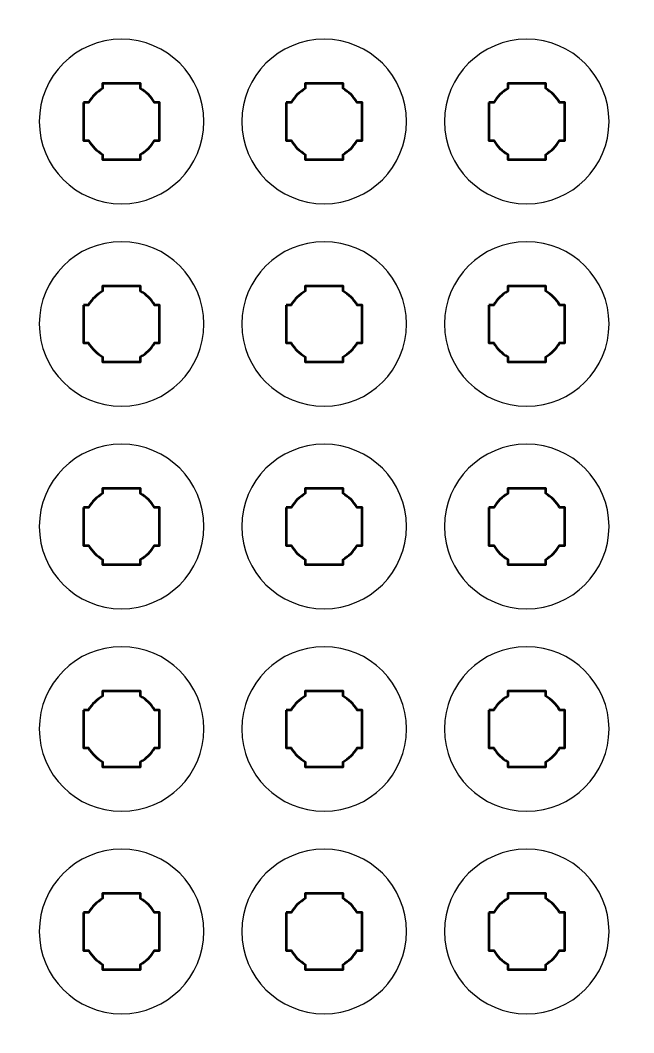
# Model space of a CAD drawing. Header units: centimetres. Extents: x -21 to 0, y -29.7 to 0.
# Drawn here: x -10.5 to -5.66, y -22.55 to -14.55 of the extents above; entities that cross this region are included whole.
import ezdxf

# ---------------------------------------------------------------- set-up
doc = ezdxf.new("R2010")
doc.units = ezdxf.units.CM
doc.header["$MEASUREMENT"] = 0
doc.layers.add('Layer 1', color=7, linetype='Continuous')

msp = doc.modelspace()

# ---------------------------------------------------------------- linework, layer by layer
at = {"layer": 'Layer 1', "color": 1, "lineweight": 53}
msp.add_open_spline([(-21.00003, -29.19995), (-21.00003, -29.19995), (-21.00003, -5.89992), (-21.00003, -5.89992), (-21.00003, -5.89992), (-21.00003, -5.81709), (-20.93286, -5.74992), (-20.85003, -5.74992), (-20.85003, -5.74992), (-20.7672, -5.74992), (-20.70003, -5.68275), (-20.70003, -5.59992), (-20.70003, -5.59992), (-20.70003, -5.51709), (-20.7672, -5.44992), (-20.85003, -5.44992), (-20.85003, -5.44992), (-20.93286, -5.44992), (-21.00003, -5.38275), (-21.00003, -5.29992), (-21.00003, -5.29992), (-21.00003, -5.21709), (-20.93286, -5.14992), (-20.85003, -5.14992), (-20.85003, -5.14992), (-20.7672, -5.14992), (-20.70003, -5.08275), (-20.70003, -4.99992), (-20.70003, -4.99992), (-20.70003, -4.91709), (-20.7672, -4.84992), (-20.85003, -4.84992), (-20.85003, -4.84992), (-20.93286, -4.84992), (-21.00003, -4.78275), (-21.00003, -4.69992), (-21.00003, -4.69992), (-21.00003, -4.61709), (-20.93286, -4.54992), (-20.85003, -4.54992), (-20.85003, -4.54992), (-20.7672, -4.54992), (-20.70003, -4.48275), (-20.70003, -4.39992), (-20.70003, -4.39992), (-20.70003, -4.31709), (-20.7672, -4.24992), (-20.85003, -4.24992), (-20.85003, -4.24992), (-20.93286, -4.24992), (-21.00003, -4.18275), (-21.00003, -4.09992), (-21.00003, -4.09992), (-21.00003, -4.01709), (-20.93286, -3.94992), (-20.85003, -3.94992), (-20.85003, -3.94992), (-20.7672, -3.94992), (-20.70003, -3.88275), (-20.70003, -3.79992), (-20.70003, -3.79992), (-20.70003, -3.71709), (-20.7672, -3.64992), (-20.85003, -3.64992), (-20.85003, -3.64992), (-20.93286, -3.64992), (-21.00003, -3.58275), (-21.00003, -3.49992), (-21.00003, -3.49992), (-21.00003, -3.41709), (-20.93286, -3.34992), (-20.85003, -3.34992), (-20.85003, -3.34992), (-20.7672, -3.34992), (-20.70003, -3.28275), (-20.70003, -3.19992), (-20.70003, -3.19992), (-20.70003, -3.11709), (-20.7672, -3.04992), (-20.85003, -3.04992), (-20.85003, -3.04992), (-20.93286, -3.04992), (-21.00003, -2.98275), (-21.00003, -2.89992), (-21.00003, -2.89992), (-21.00003, -2.81709), (-20.93286, -2.74992), (-20.85003, -2.74992), (-20.85003, -2.74992), (-20.7672, -2.74992), (-20.70003, -2.68275), (-20.70003, -2.59992), (-20.70003, -2.59992), (-20.70003, -2.51709), (-20.7672, -2.44992), (-20.85003, -2.44992), (-20.85003, -2.44992), (-20.93286, -2.44992), (-21.00003, -2.38275), (-21.00003, -2.29992), (-21.00003, -2.29992), (-21.00003, -2.21709), (-20.93286, -2.14992), (-20.85003, -2.14992), (-20.85003, -2.14992), (-20.7672, -2.14992), (-20.70003, -2.08275), (-20.70003, -1.99992), (-20.70003, -1.99992), (-20.70003, -1.91709), (-20.7672, -1.84992), (-20.85003, -1.84992), (-20.85003, -1.84992), (-20.93286, -1.84992), (-21.00003, -1.78275), (-21.00003, -1.69992), (-21.00003, -1.69992), (-21.00003, -1.61709), (-20.93286, -1.54992), (-20.85003, -1.54992), (-20.85003, -1.54992), (-20.7672, -1.54992), (-20.70003, -1.48275), (-20.70003, -1.39992), (-20.70003, -1.39992), (-20.70003, -1.31709), (-20.7672, -1.24992), (-20.85003, -1.24992), (-20.85003, -1.24992), (-20.93286, -1.24992), (-21.00003, -1.18275), (-21.00003, -1.09992), (-21.00003, -1.09992), (-21.00003, -1.09992), (-21.00003, -0.49992), (-21.00003, -0.49992), (-21.00003, -0.49992), (-21.00003, -0.22295), (-20.77694, 0.00004), (-20.49994, 0.00004), (-20.49994, 0.00004), (-20.49994, 0.00004), (-0.50008, 0.00004), (-0.50008, 0.00004), (-0.50008, 0.00004), (-0.22294, 0.00004), (0.00002, -0.22295), (0.00002, -0.49992), (0.00002, -0.49992), (0.00002, -0.49992), (0.00002, -29.19995), (0.00002, -29.19995), (0.00002, -29.19995), (0.00002, -29.47695), (-0.22294, -29.70004), (-0.50008, -29.70004), (-0.50008, -29.70004), (-0.50008, -29.70004), (-20.49994, -29.70004), (-20.49994, -29.70004), (-20.49994, -29.70004), (-20.77694, -29.70004), (-21.00003, -29.47695), (-21.00003, -29.19995)], degree=3, knots=[0, 0, 0, 0, 0.0243902, 0.0243902, 0.0243902, 0.0243902, 0.0487805, 0.0487805, 0.0487805, 0.0487805, 0.0731707, 0.0731707, 0.0731707, 0.0731707, 0.097561, 0.097561, 0.097561, 0.097561, 0.1219512, 0.1219512, 0.1219512, 0.1219512, 0.1463415, 0.1463415, 0.1463415, 0.1463415, 0.1707317, 0.1707317, 0.1707317, 0.1707317, 0.195122, 0.195122, 0.195122, 0.195122, 0.2195122, 0.2195122, 0.2195122, 0.2195122, 0.2439024, 0.2439024, 0.2439024, 0.2439024, 0.2682927, 0.2682927, 0.2682927, 0.2682927, 0.2926829, 0.2926829, 0.2926829, 0.2926829, 0.3170732, 0.3170732, 0.3170732, 0.3170732, 0.3414634, 0.3414634, 0.3414634, 0.3414634, 0.3658537, 0.3658537, 0.3658537, 0.3658537, 0.3902439, 0.3902439, 0.3902439, 0.3902439, 0.4146341, 0.4146341, 0.4146341, 0.4146341, 0.4390244, 0.4390244, 0.4390244, 0.4390244, 0.4634146, 0.4634146, 0.4634146, 0.4634146, 0.4878049, 0.4878049, 0.4878049, 0.4878049, 0.5121951, 0.5121951, 0.5121951, 0.5121951, 0.5365854, 0.5365854, 0.5365854, 0.5365854, 0.5609756, 0.5609756, 0.5609756, 0.5609756, 0.5853659, 0.5853659, 0.5853659, 0.5853659, 0.6097561, 0.6097561, 0.6097561, 0.6097561, 0.6341463, 0.6341463, 0.6341463, 0.6341463, 0.6585366, 0.6585366, 0.6585366, 0.6585366, 0.6829268, 0.6829268, 0.6829268, 0.6829268, 0.7073171, 0.7073171, 0.7073171, 0.7073171, 0.7317073, 0.7317073, 0.7317073, 0.7317073, 0.7560976, 0.7560976, 0.7560976, 0.7560976, 0.7804878, 0.7804878, 0.7804878, 0.7804878, 0.804878, 0.804878, 0.804878, 0.804878, 0.8292683, 0.8292683, 0.8292683, 0.8292683, 0.8536585, 0.8536585, 0.8536585, 0.8536585, 0.8780488, 0.8780488, 0.8780488, 0.8780488, 0.902439, 0.902439, 0.902439, 0.902439, 0.9268293, 0.9268293, 0.9268293, 0.9268293, 0.9512195, 0.9512195, 0.9512195, 0.9512195, 0.9756098, 0.9756098, 0.9756098, 0.9756098, 1, 1, 1, 1], dxfattribs=at)
at = {"layer": 'Layer 1', "color": 3, "lineweight": 25}
for points in [[(-9.05, -15.34999), (-9.05, -15.70918), (-9.34083, -16.00001), (-9.7, -16.00001), (-9.7, -16.00001), (-10.05893, -16.00001), (-10.35, -15.70918), (-10.35, -15.34999), (-10.35, -15.34999), (-10.35, -14.99106), (-10.05893, -14.69999), (-9.7, -14.69999), (-9.7, -14.69999), (-9.34083, -14.69999), (-9.05, -14.99106), (-9.05, -15.34999)], [(-7.45, -15.34999), (-7.45, -15.70918), (-7.74083, -16.00001), (-8.1, -16.00001), (-8.1, -16.00001), (-8.45893, -16.00001), (-8.75, -15.70918), (-8.75, -15.34999), (-8.75, -15.34999), (-8.75, -14.99106), (-8.45893, -14.69999), (-8.1, -14.69999), (-8.1, -14.69999), (-7.74083, -14.69999), (-7.45, -14.99106), (-7.45, -15.34999)], [(-5.85, -15.34999), (-5.85, -15.70918), (-6.14083, -16.00001), (-6.5, -16.00001), (-6.5, -16.00001), (-6.85893, -16.00001), (-7.15, -15.70918), (-7.15, -15.34999), (-7.15, -15.34999), (-7.15, -14.99106), (-6.85893, -14.69999), (-6.5, -14.69999), (-6.5, -14.69999), (-6.14083, -14.69999), (-5.85, -14.99106), (-5.85, -15.34999)], [(-9.05, -16.94999), (-9.05, -17.30918), (-9.34083, -17.60001), (-9.7, -17.60001), (-9.7, -17.60001), (-10.05893, -17.60001), (-10.35, -17.30918), (-10.35, -16.94999), (-10.35, -16.94999), (-10.35, -16.59106), (-10.05893, -16.29999), (-9.7, -16.29999), (-9.7, -16.29999), (-9.34083, -16.29999), (-9.05, -16.59106), (-9.05, -16.94999)], [(-7.45, -16.94999), (-7.45, -17.30918), (-7.74083, -17.60001), (-8.1, -17.60001), (-8.1, -17.60001), (-8.45893, -17.60001), (-8.75, -17.30918), (-8.75, -16.94999), (-8.75, -16.94999), (-8.75, -16.59106), (-8.45893, -16.29999), (-8.1, -16.29999), (-8.1, -16.29999), (-7.74083, -16.29999), (-7.45, -16.59106), (-7.45, -16.94999)], [(-5.85, -16.94999), (-5.85, -17.30918), (-6.14083, -17.60001), (-6.5, -17.60001), (-6.5, -17.60001), (-6.85893, -17.60001), (-7.15, -17.30918), (-7.15, -16.94999), (-7.15, -16.94999), (-7.15, -16.59106), (-6.85893, -16.29999), (-6.5, -16.29999), (-6.5, -16.29999), (-6.14083, -16.29999), (-5.85, -16.59106), (-5.85, -16.94999)], [(-9.05, -18.54999), (-9.05, -18.90918), (-9.34083, -19.20001), (-9.7, -19.20001), (-9.7, -19.20001), (-10.05893, -19.20001), (-10.35, -18.90918), (-10.35, -18.54999), (-10.35, -18.54999), (-10.35, -18.19106), (-10.05893, -17.89999), (-9.7, -17.89999), (-9.7, -17.89999), (-9.34083, -17.89999), (-9.05, -18.19106), (-9.05, -18.54999)], [(-7.45, -18.54999), (-7.45, -18.90918), (-7.74083, -19.20001), (-8.1, -19.20001), (-8.1, -19.20001), (-8.45893, -19.20001), (-8.75, -18.90918), (-8.75, -18.54999), (-8.75, -18.54999), (-8.75, -18.19106), (-8.45893, -17.89999), (-8.1, -17.89999), (-8.1, -17.89999), (-7.74083, -17.89999), (-7.45, -18.19106), (-7.45, -18.54999)], [(-5.85, -18.54999), (-5.85, -18.90918), (-6.14083, -19.20001), (-6.5, -19.20001), (-6.5, -19.20001), (-6.85893, -19.20001), (-7.15, -18.90918), (-7.15, -18.54999), (-7.15, -18.54999), (-7.15, -18.19106), (-6.85893, -17.89999), (-6.5, -17.89999), (-6.5, -17.89999), (-6.14083, -17.89999), (-5.85, -18.19106), (-5.85, -18.54999)], [(-9.05, -20.14999), (-9.05, -20.50918), (-9.34083, -20.80001), (-9.7, -20.80001), (-9.7, -20.80001), (-10.05893, -20.80001), (-10.35, -20.50918), (-10.35, -20.14999), (-10.35, -20.14999), (-10.35, -19.79106), (-10.05893, -19.49999), (-9.7, -19.49999), (-9.7, -19.49999), (-9.34083, -19.49999), (-9.05, -19.79106), (-9.05, -20.14999)], [(-7.45, -20.14999), (-7.45, -20.50918), (-7.74083, -20.80001), (-8.1, -20.80001), (-8.1, -20.80001), (-8.45893, -20.80001), (-8.75, -20.50918), (-8.75, -20.14999), (-8.75, -20.14999), (-8.75, -19.79106), (-8.45893, -19.49999), (-8.1, -19.49999), (-8.1, -19.49999), (-7.74083, -19.49999), (-7.45, -19.79106), (-7.45, -20.14999)], [(-5.85, -20.14999), (-5.85, -20.50918), (-6.14083, -20.80001), (-6.5, -20.80001), (-6.5, -20.80001), (-6.85893, -20.80001), (-7.15, -20.50918), (-7.15, -20.14999), (-7.15, -20.14999), (-7.15, -19.79106), (-6.85893, -19.49999), (-6.5, -19.49999), (-6.5, -19.49999), (-6.14083, -19.49999), (-5.85, -19.79106), (-5.85, -20.14999)], [(-9.05, -21.74999), (-9.05, -22.10918), (-9.34083, -22.40001), (-9.7, -22.40001), (-9.7, -22.40001), (-10.05893, -22.40001), (-10.35, -22.10918), (-10.35, -21.74999), (-10.35, -21.74999), (-10.35, -21.39106), (-10.05893, -21.09999), (-9.7, -21.09999), (-9.7, -21.09999), (-9.34083, -21.09999), (-9.05, -21.39106), (-9.05, -21.74999)], [(-7.45, -21.74999), (-7.45, -22.10918), (-7.74083, -22.40001), (-8.1, -22.40001), (-8.1, -22.40001), (-8.45893, -22.40001), (-8.75, -22.10918), (-8.75, -21.74999), (-8.75, -21.74999), (-8.75, -21.39106), (-8.45893, -21.09999), (-8.1, -21.09999), (-8.1, -21.09999), (-7.74083, -21.09999), (-7.45, -21.39106), (-7.45, -21.74999)], [(-5.85, -21.74999), (-5.85, -22.10918), (-6.14083, -22.40001), (-6.5, -22.40001), (-6.5, -22.40001), (-6.85893, -22.40001), (-7.15, -22.10918), (-7.15, -21.74999), (-7.15, -21.74999), (-7.15, -21.39106), (-6.85893, -21.09999), (-6.5, -21.09999), (-6.5, -21.09999), (-6.14083, -21.09999), (-5.85, -21.39106), (-5.85, -21.74999)]]:
    msp.add_open_spline(points, degree=3, knots=[0, 0, 0, 0, 0.25, 0.25, 0.25, 0.25, 0.5, 0.5, 0.5, 0.5, 0.75, 0.75, 0.75, 0.75, 1, 1, 1, 1], dxfattribs=at)
at = {"layer": 'Layer 1', "lineweight": 53}
for points in [[(-9.99998, -15.20006), (-9.99998, -15.20006), (-9.95989, -15.20006), (-9.95989, -15.20006), (-9.95989, -15.20006), (-9.93354, -15.15449), (-9.89554, -15.11649), (-9.84998, -15.09013), (-9.84998, -15.09013), (-9.84998, -15.09013), (-9.84998, -15.05006), (-9.84998, -15.05006), (-9.84998, -15.05006), (-9.84998, -15.05006), (-9.70542, -15.05006), (-9.70542, -15.05006), (-9.70542, -15.05006), (-9.70542, -15.05006), (-9.7, -15.04999), (-9.7, -15.04999), (-9.7, -15.04999), (-9.7, -15.04999), (-9.69458, -15.05006), (-9.69458, -15.05006), (-9.69458, -15.05006), (-9.69458, -15.05006), (-9.54997, -15.05006), (-9.54997, -15.05006), (-9.54997, -15.05006), (-9.54997, -15.05006), (-9.54997, -15.09014), (-9.54997, -15.09014), (-9.54997, -15.09014), (-9.50441, -15.1165), (-9.46643, -15.15449), (-9.44009, -15.20006), (-9.44009, -15.20006), (-9.44009, -15.20006), (-9.39998, -15.20006), (-9.39998, -15.20006), (-9.39998, -15.20006), (-9.39998, -15.20006), (-9.39998, -15.50007), (-9.39998, -15.50007), (-9.39998, -15.50007), (-9.39998, -15.50007), (-9.44015, -15.50007), (-9.44015, -15.50007), (-9.44015, -15.50007), (-9.46649, -15.5456), (-9.50444, -15.58354), (-9.54997, -15.60987), (-9.54997, -15.60987), (-9.54997, -15.60987), (-9.54997, -15.65006), (-9.54997, -15.65006), (-9.54997, -15.65006), (-9.54997, -15.65006), (-9.84998, -15.65006), (-9.84998, -15.65006), (-9.84998, -15.65006), (-9.84998, -15.65006), (-9.84998, -15.60988), (-9.84998, -15.60988), (-9.84998, -15.60988), (-9.89552, -15.58355), (-9.93348, -15.5456), (-9.95983, -15.50007), (-9.95983, -15.50007), (-9.95983, -15.50007), (-9.99998, -15.50007), (-9.99998, -15.50007), (-9.99998, -15.50007), (-9.99998, -15.50007), (-9.99998, -15.35154), (-9.99998, -15.35154), (-9.99998, -15.35154), (-9.99998, -15.35154), (-10, -15.34999), (-10, -15.34999), (-10, -15.34999), (-10, -15.34999), (-9.99998, -15.34844), (-9.99998, -15.34844), (-9.99998, -15.34844), (-9.99998, -15.34844), (-9.99998, -15.20006), (-9.99998, -15.20006)], [(-8.39998, -15.20006), (-8.39998, -15.20006), (-8.35989, -15.20006), (-8.35989, -15.20006), (-8.35989, -15.20006), (-8.33354, -15.15449), (-8.29554, -15.11649), (-8.24998, -15.09013), (-8.24998, -15.09013), (-8.24998, -15.09013), (-8.24998, -15.05006), (-8.24998, -15.05006), (-8.24998, -15.05006), (-8.24998, -15.05006), (-8.10542, -15.05006), (-8.10542, -15.05006), (-8.10542, -15.05006), (-8.10542, -15.05006), (-8.1, -15.04999), (-8.1, -15.04999), (-8.1, -15.04999), (-8.1, -15.04999), (-8.09458, -15.05006), (-8.09458, -15.05006), (-8.09458, -15.05006), (-8.09458, -15.05006), (-7.94997, -15.05006), (-7.94997, -15.05006), (-7.94997, -15.05006), (-7.94997, -15.05006), (-7.94997, -15.09014), (-7.94997, -15.09014), (-7.94997, -15.09014), (-7.90441, -15.1165), (-7.86643, -15.15449), (-7.84009, -15.20006), (-7.84009, -15.20006), (-7.84009, -15.20006), (-7.79998, -15.20006), (-7.79998, -15.20006), (-7.79998, -15.20006), (-7.79998, -15.20006), (-7.79998, -15.50007), (-7.79998, -15.50007), (-7.79998, -15.50007), (-7.79998, -15.50007), (-7.84015, -15.50007), (-7.84015, -15.50007), (-7.84015, -15.50007), (-7.86649, -15.5456), (-7.90444, -15.58354), (-7.94997, -15.60987), (-7.94997, -15.60987), (-7.94997, -15.60987), (-7.94997, -15.65006), (-7.94997, -15.65006), (-7.94997, -15.65006), (-7.94997, -15.65006), (-8.24998, -15.65006), (-8.24998, -15.65006), (-8.24998, -15.65006), (-8.24998, -15.65006), (-8.24998, -15.60988), (-8.24998, -15.60988), (-8.24998, -15.60988), (-8.29552, -15.58355), (-8.33348, -15.5456), (-8.35983, -15.50007), (-8.35983, -15.50007), (-8.35983, -15.50007), (-8.39998, -15.50007), (-8.39998, -15.50007), (-8.39998, -15.50007), (-8.39998, -15.50007), (-8.39998, -15.35154), (-8.39998, -15.35154), (-8.39998, -15.35154), (-8.39998, -15.35154), (-8.4, -15.34999), (-8.4, -15.34999), (-8.4, -15.34999), (-8.4, -15.34999), (-8.39998, -15.34844), (-8.39998, -15.34844), (-8.39998, -15.34844), (-8.39998, -15.34844), (-8.39998, -15.20006), (-8.39998, -15.20006)], [(-6.79998, -15.20006), (-6.79998, -15.20006), (-6.75989, -15.20006), (-6.75989, -15.20006), (-6.75989, -15.20006), (-6.73354, -15.15449), (-6.69554, -15.11649), (-6.64998, -15.09013), (-6.64998, -15.09013), (-6.64998, -15.09013), (-6.64998, -15.05006), (-6.64998, -15.05006), (-6.64998, -15.05006), (-6.64998, -15.05006), (-6.50542, -15.05006), (-6.50542, -15.05006), (-6.50542, -15.05006), (-6.50542, -15.05006), (-6.5, -15.04999), (-6.5, -15.04999), (-6.5, -15.04999), (-6.5, -15.04999), (-6.49458, -15.05006), (-6.49458, -15.05006), (-6.49458, -15.05006), (-6.49458, -15.05006), (-6.34997, -15.05006), (-6.34997, -15.05006), (-6.34997, -15.05006), (-6.34997, -15.05006), (-6.34997, -15.09014), (-6.34997, -15.09014), (-6.34997, -15.09014), (-6.30441, -15.1165), (-6.26643, -15.15449), (-6.24009, -15.20006), (-6.24009, -15.20006), (-6.24009, -15.20006), (-6.19998, -15.20006), (-6.19998, -15.20006), (-6.19998, -15.20006), (-6.19998, -15.20006), (-6.19998, -15.50007), (-6.19998, -15.50007), (-6.19998, -15.50007), (-6.19998, -15.50007), (-6.24015, -15.50007), (-6.24015, -15.50007), (-6.24015, -15.50007), (-6.26649, -15.5456), (-6.30444, -15.58354), (-6.34997, -15.60987), (-6.34997, -15.60987), (-6.34997, -15.60987), (-6.34997, -15.65006), (-6.34997, -15.65006), (-6.34997, -15.65006), (-6.34997, -15.65006), (-6.64998, -15.65006), (-6.64998, -15.65006), (-6.64998, -15.65006), (-6.64998, -15.65006), (-6.64998, -15.60988), (-6.64998, -15.60988), (-6.64998, -15.60988), (-6.69552, -15.58355), (-6.73348, -15.5456), (-6.75983, -15.50007), (-6.75983, -15.50007), (-6.75983, -15.50007), (-6.79998, -15.50007), (-6.79998, -15.50007), (-6.79998, -15.50007), (-6.79998, -15.50007), (-6.79998, -15.35154), (-6.79998, -15.35154), (-6.79998, -15.35154), (-6.79998, -15.35154), (-6.8, -15.34999), (-6.8, -15.34999), (-6.8, -15.34999), (-6.8, -15.34999), (-6.79998, -15.34844), (-6.79998, -15.34844), (-6.79998, -15.34844), (-6.79998, -15.34844), (-6.79998, -15.20006), (-6.79998, -15.20006)], [(-9.99998, -16.80006), (-9.99998, -16.80006), (-9.95989, -16.80006), (-9.95989, -16.80006), (-9.95989, -16.80006), (-9.93354, -16.75449), (-9.89554, -16.71649), (-9.84998, -16.69013), (-9.84998, -16.69013), (-9.84998, -16.69013), (-9.84998, -16.65006), (-9.84998, -16.65006), (-9.84998, -16.65006), (-9.84998, -16.65006), (-9.70542, -16.65006), (-9.70542, -16.65006), (-9.70542, -16.65006), (-9.70542, -16.65006), (-9.7, -16.64999), (-9.7, -16.64999), (-9.7, -16.64999), (-9.7, -16.64999), (-9.69458, -16.65006), (-9.69458, -16.65006), (-9.69458, -16.65006), (-9.69458, -16.65006), (-9.54997, -16.65006), (-9.54997, -16.65006), (-9.54997, -16.65006), (-9.54997, -16.65006), (-9.54997, -16.69014), (-9.54997, -16.69014), (-9.54997, -16.69014), (-9.50441, -16.7165), (-9.46643, -16.75449), (-9.44009, -16.80006), (-9.44009, -16.80006), (-9.44009, -16.80006), (-9.39998, -16.80006), (-9.39998, -16.80006), (-9.39998, -16.80006), (-9.39998, -16.80006), (-9.39998, -17.10007), (-9.39998, -17.10007), (-9.39998, -17.10007), (-9.39998, -17.10007), (-9.44015, -17.10007), (-9.44015, -17.10007), (-9.44015, -17.10007), (-9.46649, -17.1456), (-9.50444, -17.18354), (-9.54997, -17.20987), (-9.54997, -17.20987), (-9.54997, -17.20987), (-9.54997, -17.25006), (-9.54997, -17.25006), (-9.54997, -17.25006), (-9.54997, -17.25006), (-9.84998, -17.25006), (-9.84998, -17.25006), (-9.84998, -17.25006), (-9.84998, -17.25006), (-9.84998, -17.20988), (-9.84998, -17.20988), (-9.84998, -17.20988), (-9.89552, -17.18355), (-9.93348, -17.1456), (-9.95983, -17.10007), (-9.95983, -17.10007), (-9.95983, -17.10007), (-9.99998, -17.10007), (-9.99998, -17.10007), (-9.99998, -17.10007), (-9.99998, -17.10007), (-9.99998, -16.95154), (-9.99998, -16.95154), (-9.99998, -16.95154), (-9.99998, -16.95154), (-10, -16.94999), (-10, -16.94999), (-10, -16.94999), (-10, -16.94999), (-9.99998, -16.94844), (-9.99998, -16.94844), (-9.99998, -16.94844), (-9.99998, -16.94844), (-9.99998, -16.80006), (-9.99998, -16.80006)], [(-8.39998, -16.80006), (-8.39998, -16.80006), (-8.35989, -16.80006), (-8.35989, -16.80006), (-8.35989, -16.80006), (-8.33354, -16.75449), (-8.29554, -16.71649), (-8.24998, -16.69013), (-8.24998, -16.69013), (-8.24998, -16.69013), (-8.24998, -16.65006), (-8.24998, -16.65006), (-8.24998, -16.65006), (-8.24998, -16.65006), (-8.10542, -16.65006), (-8.10542, -16.65006), (-8.10542, -16.65006), (-8.10542, -16.65006), (-8.1, -16.64999), (-8.1, -16.64999), (-8.1, -16.64999), (-8.1, -16.64999), (-8.09458, -16.65006), (-8.09458, -16.65006), (-8.09458, -16.65006), (-8.09458, -16.65006), (-7.94997, -16.65006), (-7.94997, -16.65006), (-7.94997, -16.65006), (-7.94997, -16.65006), (-7.94997, -16.69014), (-7.94997, -16.69014), (-7.94997, -16.69014), (-7.90441, -16.7165), (-7.86643, -16.75449), (-7.84009, -16.80006), (-7.84009, -16.80006), (-7.84009, -16.80006), (-7.79998, -16.80006), (-7.79998, -16.80006), (-7.79998, -16.80006), (-7.79998, -16.80006), (-7.79998, -17.10007), (-7.79998, -17.10007), (-7.79998, -17.10007), (-7.79998, -17.10007), (-7.84015, -17.10007), (-7.84015, -17.10007), (-7.84015, -17.10007), (-7.86649, -17.1456), (-7.90444, -17.18354), (-7.94997, -17.20987), (-7.94997, -17.20987), (-7.94997, -17.20987), (-7.94997, -17.25006), (-7.94997, -17.25006), (-7.94997, -17.25006), (-7.94997, -17.25006), (-8.24998, -17.25006), (-8.24998, -17.25006), (-8.24998, -17.25006), (-8.24998, -17.25006), (-8.24998, -17.20988), (-8.24998, -17.20988), (-8.24998, -17.20988), (-8.29552, -17.18355), (-8.33348, -17.1456), (-8.35983, -17.10007), (-8.35983, -17.10007), (-8.35983, -17.10007), (-8.39998, -17.10007), (-8.39998, -17.10007), (-8.39998, -17.10007), (-8.39998, -17.10007), (-8.39998, -16.95154), (-8.39998, -16.95154), (-8.39998, -16.95154), (-8.39998, -16.95154), (-8.4, -16.94999), (-8.4, -16.94999), (-8.4, -16.94999), (-8.4, -16.94999), (-8.39998, -16.94844), (-8.39998, -16.94844), (-8.39998, -16.94844), (-8.39998, -16.94844), (-8.39998, -16.80006), (-8.39998, -16.80006)], [(-6.79998, -16.80006), (-6.79998, -16.80006), (-6.75989, -16.80006), (-6.75989, -16.80006), (-6.75989, -16.80006), (-6.73354, -16.75449), (-6.69554, -16.71649), (-6.64998, -16.69013), (-6.64998, -16.69013), (-6.64998, -16.69013), (-6.64998, -16.65006), (-6.64998, -16.65006), (-6.64998, -16.65006), (-6.64998, -16.65006), (-6.50542, -16.65006), (-6.50542, -16.65006), (-6.50542, -16.65006), (-6.50542, -16.65006), (-6.5, -16.64999), (-6.5, -16.64999), (-6.5, -16.64999), (-6.5, -16.64999), (-6.49458, -16.65006), (-6.49458, -16.65006), (-6.49458, -16.65006), (-6.49458, -16.65006), (-6.34997, -16.65006), (-6.34997, -16.65006), (-6.34997, -16.65006), (-6.34997, -16.65006), (-6.34997, -16.69014), (-6.34997, -16.69014), (-6.34997, -16.69014), (-6.30441, -16.7165), (-6.26643, -16.75449), (-6.24009, -16.80006), (-6.24009, -16.80006), (-6.24009, -16.80006), (-6.19998, -16.80006), (-6.19998, -16.80006), (-6.19998, -16.80006), (-6.19998, -16.80006), (-6.19998, -17.10007), (-6.19998, -17.10007), (-6.19998, -17.10007), (-6.19998, -17.10007), (-6.24015, -17.10007), (-6.24015, -17.10007), (-6.24015, -17.10007), (-6.26649, -17.1456), (-6.30444, -17.18354), (-6.34997, -17.20987), (-6.34997, -17.20987), (-6.34997, -17.20987), (-6.34997, -17.25006), (-6.34997, -17.25006), (-6.34997, -17.25006), (-6.34997, -17.25006), (-6.64998, -17.25006), (-6.64998, -17.25006), (-6.64998, -17.25006), (-6.64998, -17.25006), (-6.64998, -17.20988), (-6.64998, -17.20988), (-6.64998, -17.20988), (-6.69552, -17.18355), (-6.73348, -17.1456), (-6.75983, -17.10007), (-6.75983, -17.10007), (-6.75983, -17.10007), (-6.79998, -17.10007), (-6.79998, -17.10007), (-6.79998, -17.10007), (-6.79998, -17.10007), (-6.79998, -16.95154), (-6.79998, -16.95154), (-6.79998, -16.95154), (-6.79998, -16.95154), (-6.8, -16.94999), (-6.8, -16.94999), (-6.8, -16.94999), (-6.8, -16.94999), (-6.79998, -16.94844), (-6.79998, -16.94844), (-6.79998, -16.94844), (-6.79998, -16.94844), (-6.79998, -16.80006), (-6.79998, -16.80006)], [(-9.99998, -18.40006), (-9.99998, -18.40006), (-9.95989, -18.40006), (-9.95989, -18.40006), (-9.95989, -18.40006), (-9.93354, -18.35449), (-9.89554, -18.31649), (-9.84998, -18.29013), (-9.84998, -18.29013), (-9.84998, -18.29013), (-9.84998, -18.25006), (-9.84998, -18.25006), (-9.84998, -18.25006), (-9.84998, -18.25006), (-9.70542, -18.25006), (-9.70542, -18.25006), (-9.70542, -18.25006), (-9.70542, -18.25006), (-9.7, -18.24999), (-9.7, -18.24999), (-9.7, -18.24999), (-9.7, -18.24999), (-9.69458, -18.25006), (-9.69458, -18.25006), (-9.69458, -18.25006), (-9.69458, -18.25006), (-9.54997, -18.25006), (-9.54997, -18.25006), (-9.54997, -18.25006), (-9.54997, -18.25006), (-9.54997, -18.29014), (-9.54997, -18.29014), (-9.54997, -18.29014), (-9.50441, -18.3165), (-9.46643, -18.35449), (-9.44009, -18.40006), (-9.44009, -18.40006), (-9.44009, -18.40006), (-9.39998, -18.40006), (-9.39998, -18.40006), (-9.39998, -18.40006), (-9.39998, -18.40006), (-9.39998, -18.70007), (-9.39998, -18.70007), (-9.39998, -18.70007), (-9.39998, -18.70007), (-9.44015, -18.70007), (-9.44015, -18.70007), (-9.44015, -18.70007), (-9.46649, -18.7456), (-9.50444, -18.78354), (-9.54997, -18.80987), (-9.54997, -18.80987), (-9.54997, -18.80987), (-9.54997, -18.85006), (-9.54997, -18.85006), (-9.54997, -18.85006), (-9.54997, -18.85006), (-9.84998, -18.85006), (-9.84998, -18.85006), (-9.84998, -18.85006), (-9.84998, -18.85006), (-9.84998, -18.80988), (-9.84998, -18.80988), (-9.84998, -18.80988), (-9.89552, -18.78355), (-9.93348, -18.7456), (-9.95983, -18.70007), (-9.95983, -18.70007), (-9.95983, -18.70007), (-9.99998, -18.70007), (-9.99998, -18.70007), (-9.99998, -18.70007), (-9.99998, -18.70007), (-9.99998, -18.55154), (-9.99998, -18.55154), (-9.99998, -18.55154), (-9.99998, -18.55154), (-10, -18.54999), (-10, -18.54999), (-10, -18.54999), (-10, -18.54999), (-9.99998, -18.54844), (-9.99998, -18.54844), (-9.99998, -18.54844), (-9.99998, -18.54844), (-9.99998, -18.40006), (-9.99998, -18.40006)], [(-8.39998, -18.40006), (-8.39998, -18.40006), (-8.35989, -18.40006), (-8.35989, -18.40006), (-8.35989, -18.40006), (-8.33354, -18.35449), (-8.29554, -18.31649), (-8.24998, -18.29013), (-8.24998, -18.29013), (-8.24998, -18.29013), (-8.24998, -18.25006), (-8.24998, -18.25006), (-8.24998, -18.25006), (-8.24998, -18.25006), (-8.10542, -18.25006), (-8.10542, -18.25006), (-8.10542, -18.25006), (-8.10542, -18.25006), (-8.1, -18.24999), (-8.1, -18.24999), (-8.1, -18.24999), (-8.1, -18.24999), (-8.09458, -18.25006), (-8.09458, -18.25006), (-8.09458, -18.25006), (-8.09458, -18.25006), (-7.94997, -18.25006), (-7.94997, -18.25006), (-7.94997, -18.25006), (-7.94997, -18.25006), (-7.94997, -18.29014), (-7.94997, -18.29014), (-7.94997, -18.29014), (-7.90441, -18.3165), (-7.86643, -18.35449), (-7.84009, -18.40006), (-7.84009, -18.40006), (-7.84009, -18.40006), (-7.79998, -18.40006), (-7.79998, -18.40006), (-7.79998, -18.40006), (-7.79998, -18.40006), (-7.79998, -18.70007), (-7.79998, -18.70007), (-7.79998, -18.70007), (-7.79998, -18.70007), (-7.84015, -18.70007), (-7.84015, -18.70007), (-7.84015, -18.70007), (-7.86649, -18.7456), (-7.90444, -18.78354), (-7.94997, -18.80987), (-7.94997, -18.80987), (-7.94997, -18.80987), (-7.94997, -18.85006), (-7.94997, -18.85006), (-7.94997, -18.85006), (-7.94997, -18.85006), (-8.24998, -18.85006), (-8.24998, -18.85006), (-8.24998, -18.85006), (-8.24998, -18.85006), (-8.24998, -18.80988), (-8.24998, -18.80988), (-8.24998, -18.80988), (-8.29552, -18.78355), (-8.33348, -18.7456), (-8.35983, -18.70007), (-8.35983, -18.70007), (-8.35983, -18.70007), (-8.39998, -18.70007), (-8.39998, -18.70007), (-8.39998, -18.70007), (-8.39998, -18.70007), (-8.39998, -18.55154), (-8.39998, -18.55154), (-8.39998, -18.55154), (-8.39998, -18.55154), (-8.4, -18.54999), (-8.4, -18.54999), (-8.4, -18.54999), (-8.4, -18.54999), (-8.39998, -18.54844), (-8.39998, -18.54844), (-8.39998, -18.54844), (-8.39998, -18.54844), (-8.39998, -18.40006), (-8.39998, -18.40006)], [(-6.79998, -18.40006), (-6.79998, -18.40006), (-6.75989, -18.40006), (-6.75989, -18.40006), (-6.75989, -18.40006), (-6.73354, -18.35449), (-6.69554, -18.31649), (-6.64998, -18.29013), (-6.64998, -18.29013), (-6.64998, -18.29013), (-6.64998, -18.25006), (-6.64998, -18.25006), (-6.64998, -18.25006), (-6.64998, -18.25006), (-6.50542, -18.25006), (-6.50542, -18.25006), (-6.50542, -18.25006), (-6.50542, -18.25006), (-6.5, -18.24999), (-6.5, -18.24999), (-6.5, -18.24999), (-6.5, -18.24999), (-6.49458, -18.25006), (-6.49458, -18.25006), (-6.49458, -18.25006), (-6.49458, -18.25006), (-6.34997, -18.25006), (-6.34997, -18.25006), (-6.34997, -18.25006), (-6.34997, -18.25006), (-6.34997, -18.29014), (-6.34997, -18.29014), (-6.34997, -18.29014), (-6.30441, -18.3165), (-6.26643, -18.35449), (-6.24009, -18.40006), (-6.24009, -18.40006), (-6.24009, -18.40006), (-6.19998, -18.40006), (-6.19998, -18.40006), (-6.19998, -18.40006), (-6.19998, -18.40006), (-6.19998, -18.70007), (-6.19998, -18.70007), (-6.19998, -18.70007), (-6.19998, -18.70007), (-6.24015, -18.70007), (-6.24015, -18.70007), (-6.24015, -18.70007), (-6.26649, -18.7456), (-6.30444, -18.78354), (-6.34997, -18.80987), (-6.34997, -18.80987), (-6.34997, -18.80987), (-6.34997, -18.85006), (-6.34997, -18.85006), (-6.34997, -18.85006), (-6.34997, -18.85006), (-6.64998, -18.85006), (-6.64998, -18.85006), (-6.64998, -18.85006), (-6.64998, -18.85006), (-6.64998, -18.80988), (-6.64998, -18.80988), (-6.64998, -18.80988), (-6.69552, -18.78355), (-6.73348, -18.7456), (-6.75983, -18.70007), (-6.75983, -18.70007), (-6.75983, -18.70007), (-6.79998, -18.70007), (-6.79998, -18.70007), (-6.79998, -18.70007), (-6.79998, -18.70007), (-6.79998, -18.55154), (-6.79998, -18.55154), (-6.79998, -18.55154), (-6.79998, -18.55154), (-6.8, -18.54999), (-6.8, -18.54999), (-6.8, -18.54999), (-6.8, -18.54999), (-6.79998, -18.54844), (-6.79998, -18.54844), (-6.79998, -18.54844), (-6.79998, -18.54844), (-6.79998, -18.40006), (-6.79998, -18.40006)], [(-9.99998, -20.00006), (-9.99998, -20.00006), (-9.95989, -20.00006), (-9.95989, -20.00006), (-9.95989, -20.00006), (-9.93354, -19.95449), (-9.89554, -19.91649), (-9.84998, -19.89013), (-9.84998, -19.89013), (-9.84998, -19.89013), (-9.84998, -19.85006), (-9.84998, -19.85006), (-9.84998, -19.85006), (-9.84998, -19.85006), (-9.70542, -19.85006), (-9.70542, -19.85006), (-9.70542, -19.85006), (-9.70542, -19.85006), (-9.7, -19.84999), (-9.7, -19.84999), (-9.7, -19.84999), (-9.7, -19.84999), (-9.69458, -19.85006), (-9.69458, -19.85006), (-9.69458, -19.85006), (-9.69458, -19.85006), (-9.54997, -19.85006), (-9.54997, -19.85006), (-9.54997, -19.85006), (-9.54997, -19.85006), (-9.54997, -19.89014), (-9.54997, -19.89014), (-9.54997, -19.89014), (-9.50441, -19.9165), (-9.46643, -19.95449), (-9.44009, -20.00006), (-9.44009, -20.00006), (-9.44009, -20.00006), (-9.39998, -20.00006), (-9.39998, -20.00006), (-9.39998, -20.00006), (-9.39998, -20.00006), (-9.39998, -20.30007), (-9.39998, -20.30007), (-9.39998, -20.30007), (-9.39998, -20.30007), (-9.44015, -20.30007), (-9.44015, -20.30007), (-9.44015, -20.30007), (-9.46649, -20.3456), (-9.50444, -20.38354), (-9.54997, -20.40987), (-9.54997, -20.40987), (-9.54997, -20.40987), (-9.54997, -20.45006), (-9.54997, -20.45006), (-9.54997, -20.45006), (-9.54997, -20.45006), (-9.84998, -20.45006), (-9.84998, -20.45006), (-9.84998, -20.45006), (-9.84998, -20.45006), (-9.84998, -20.40988), (-9.84998, -20.40988), (-9.84998, -20.40988), (-9.89552, -20.38355), (-9.93348, -20.3456), (-9.95983, -20.30007), (-9.95983, -20.30007), (-9.95983, -20.30007), (-9.99998, -20.30007), (-9.99998, -20.30007), (-9.99998, -20.30007), (-9.99998, -20.30007), (-9.99998, -20.15154), (-9.99998, -20.15154), (-9.99998, -20.15154), (-9.99998, -20.15154), (-10, -20.14999), (-10, -20.14999), (-10, -20.14999), (-10, -20.14999), (-9.99998, -20.14844), (-9.99998, -20.14844), (-9.99998, -20.14844), (-9.99998, -20.14844), (-9.99998, -20.00006), (-9.99998, -20.00006)], [(-8.39998, -20.00006), (-8.39998, -20.00006), (-8.35989, -20.00006), (-8.35989, -20.00006), (-8.35989, -20.00006), (-8.33354, -19.95449), (-8.29554, -19.91649), (-8.24998, -19.89013), (-8.24998, -19.89013), (-8.24998, -19.89013), (-8.24998, -19.85006), (-8.24998, -19.85006), (-8.24998, -19.85006), (-8.24998, -19.85006), (-8.10542, -19.85006), (-8.10542, -19.85006), (-8.10542, -19.85006), (-8.10542, -19.85006), (-8.1, -19.84999), (-8.1, -19.84999), (-8.1, -19.84999), (-8.1, -19.84999), (-8.09458, -19.85006), (-8.09458, -19.85006), (-8.09458, -19.85006), (-8.09458, -19.85006), (-7.94997, -19.85006), (-7.94997, -19.85006), (-7.94997, -19.85006), (-7.94997, -19.85006), (-7.94997, -19.89014), (-7.94997, -19.89014), (-7.94997, -19.89014), (-7.90441, -19.9165), (-7.86643, -19.95449), (-7.84009, -20.00006), (-7.84009, -20.00006), (-7.84009, -20.00006), (-7.79998, -20.00006), (-7.79998, -20.00006), (-7.79998, -20.00006), (-7.79998, -20.00006), (-7.79998, -20.30007), (-7.79998, -20.30007), (-7.79998, -20.30007), (-7.79998, -20.30007), (-7.84015, -20.30007), (-7.84015, -20.30007), (-7.84015, -20.30007), (-7.86649, -20.3456), (-7.90444, -20.38354), (-7.94997, -20.40987), (-7.94997, -20.40987), (-7.94997, -20.40987), (-7.94997, -20.45006), (-7.94997, -20.45006), (-7.94997, -20.45006), (-7.94997, -20.45006), (-8.24998, -20.45006), (-8.24998, -20.45006), (-8.24998, -20.45006), (-8.24998, -20.45006), (-8.24998, -20.40988), (-8.24998, -20.40988), (-8.24998, -20.40988), (-8.29552, -20.38355), (-8.33348, -20.3456), (-8.35983, -20.30007), (-8.35983, -20.30007), (-8.35983, -20.30007), (-8.39998, -20.30007), (-8.39998, -20.30007), (-8.39998, -20.30007), (-8.39998, -20.30007), (-8.39998, -20.15154), (-8.39998, -20.15154), (-8.39998, -20.15154), (-8.39998, -20.15154), (-8.4, -20.14999), (-8.4, -20.14999), (-8.4, -20.14999), (-8.4, -20.14999), (-8.39998, -20.14844), (-8.39998, -20.14844), (-8.39998, -20.14844), (-8.39998, -20.14844), (-8.39998, -20.00006), (-8.39998, -20.00006)], [(-6.79998, -20.00006), (-6.79998, -20.00006), (-6.75989, -20.00006), (-6.75989, -20.00006), (-6.75989, -20.00006), (-6.73354, -19.95449), (-6.69554, -19.91649), (-6.64998, -19.89013), (-6.64998, -19.89013), (-6.64998, -19.89013), (-6.64998, -19.85006), (-6.64998, -19.85006), (-6.64998, -19.85006), (-6.64998, -19.85006), (-6.50542, -19.85006), (-6.50542, -19.85006), (-6.50542, -19.85006), (-6.50542, -19.85006), (-6.5, -19.84999), (-6.5, -19.84999), (-6.5, -19.84999), (-6.5, -19.84999), (-6.49458, -19.85006), (-6.49458, -19.85006), (-6.49458, -19.85006), (-6.49458, -19.85006), (-6.34997, -19.85006), (-6.34997, -19.85006), (-6.34997, -19.85006), (-6.34997, -19.85006), (-6.34997, -19.89014), (-6.34997, -19.89014), (-6.34997, -19.89014), (-6.30441, -19.9165), (-6.26643, -19.95449), (-6.24009, -20.00006), (-6.24009, -20.00006), (-6.24009, -20.00006), (-6.19998, -20.00006), (-6.19998, -20.00006), (-6.19998, -20.00006), (-6.19998, -20.00006), (-6.19998, -20.30007), (-6.19998, -20.30007), (-6.19998, -20.30007), (-6.19998, -20.30007), (-6.24015, -20.30007), (-6.24015, -20.30007), (-6.24015, -20.30007), (-6.26649, -20.3456), (-6.30444, -20.38354), (-6.34997, -20.40987), (-6.34997, -20.40987), (-6.34997, -20.40987), (-6.34997, -20.45006), (-6.34997, -20.45006), (-6.34997, -20.45006), (-6.34997, -20.45006), (-6.64998, -20.45006), (-6.64998, -20.45006), (-6.64998, -20.45006), (-6.64998, -20.45006), (-6.64998, -20.40988), (-6.64998, -20.40988), (-6.64998, -20.40988), (-6.69552, -20.38355), (-6.73348, -20.3456), (-6.75983, -20.30007), (-6.75983, -20.30007), (-6.75983, -20.30007), (-6.79998, -20.30007), (-6.79998, -20.30007), (-6.79998, -20.30007), (-6.79998, -20.30007), (-6.79998, -20.15154), (-6.79998, -20.15154), (-6.79998, -20.15154), (-6.79998, -20.15154), (-6.8, -20.14999), (-6.8, -20.14999), (-6.8, -20.14999), (-6.8, -20.14999), (-6.79998, -20.14844), (-6.79998, -20.14844), (-6.79998, -20.14844), (-6.79998, -20.14844), (-6.79998, -20.00006), (-6.79998, -20.00006)], [(-9.99998, -21.60006), (-9.99998, -21.60006), (-9.95989, -21.60006), (-9.95989, -21.60006), (-9.95989, -21.60006), (-9.93354, -21.55449), (-9.89554, -21.51649), (-9.84998, -21.49013), (-9.84998, -21.49013), (-9.84998, -21.49013), (-9.84998, -21.45006), (-9.84998, -21.45006), (-9.84998, -21.45006), (-9.84998, -21.45006), (-9.70542, -21.45006), (-9.70542, -21.45006), (-9.70542, -21.45006), (-9.70542, -21.45006), (-9.7, -21.44999), (-9.7, -21.44999), (-9.7, -21.44999), (-9.7, -21.44999), (-9.69458, -21.45006), (-9.69458, -21.45006), (-9.69458, -21.45006), (-9.69458, -21.45006), (-9.54997, -21.45006), (-9.54997, -21.45006), (-9.54997, -21.45006), (-9.54997, -21.45006), (-9.54997, -21.49014), (-9.54997, -21.49014), (-9.54997, -21.49014), (-9.50441, -21.5165), (-9.46643, -21.55449), (-9.44009, -21.60006), (-9.44009, -21.60006), (-9.44009, -21.60006), (-9.39998, -21.60006), (-9.39998, -21.60006), (-9.39998, -21.60006), (-9.39998, -21.60006), (-9.39998, -21.90007), (-9.39998, -21.90007), (-9.39998, -21.90007), (-9.39998, -21.90007), (-9.44015, -21.90007), (-9.44015, -21.90007), (-9.44015, -21.90007), (-9.46649, -21.9456), (-9.50444, -21.98354), (-9.54997, -22.00987), (-9.54997, -22.00987), (-9.54997, -22.00987), (-9.54997, -22.05006), (-9.54997, -22.05006), (-9.54997, -22.05006), (-9.54997, -22.05006), (-9.84998, -22.05006), (-9.84998, -22.05006), (-9.84998, -22.05006), (-9.84998, -22.05006), (-9.84998, -22.00988), (-9.84998, -22.00988), (-9.84998, -22.00988), (-9.89552, -21.98355), (-9.93348, -21.9456), (-9.95983, -21.90007), (-9.95983, -21.90007), (-9.95983, -21.90007), (-9.99998, -21.90007), (-9.99998, -21.90007), (-9.99998, -21.90007), (-9.99998, -21.90007), (-9.99998, -21.75154), (-9.99998, -21.75154), (-9.99998, -21.75154), (-9.99998, -21.75154), (-10, -21.74999), (-10, -21.74999), (-10, -21.74999), (-10, -21.74999), (-9.99998, -21.74844), (-9.99998, -21.74844), (-9.99998, -21.74844), (-9.99998, -21.74844), (-9.99998, -21.60006), (-9.99998, -21.60006)], [(-8.39998, -21.60006), (-8.39998, -21.60006), (-8.35989, -21.60006), (-8.35989, -21.60006), (-8.35989, -21.60006), (-8.33354, -21.55449), (-8.29554, -21.51649), (-8.24998, -21.49013), (-8.24998, -21.49013), (-8.24998, -21.49013), (-8.24998, -21.45006), (-8.24998, -21.45006), (-8.24998, -21.45006), (-8.24998, -21.45006), (-8.10542, -21.45006), (-8.10542, -21.45006), (-8.10542, -21.45006), (-8.10542, -21.45006), (-8.1, -21.44999), (-8.1, -21.44999), (-8.1, -21.44999), (-8.1, -21.44999), (-8.09458, -21.45006), (-8.09458, -21.45006), (-8.09458, -21.45006), (-8.09458, -21.45006), (-7.94997, -21.45006), (-7.94997, -21.45006), (-7.94997, -21.45006), (-7.94997, -21.45006), (-7.94997, -21.49014), (-7.94997, -21.49014), (-7.94997, -21.49014), (-7.90441, -21.5165), (-7.86643, -21.55449), (-7.84009, -21.60006), (-7.84009, -21.60006), (-7.84009, -21.60006), (-7.79998, -21.60006), (-7.79998, -21.60006), (-7.79998, -21.60006), (-7.79998, -21.60006), (-7.79998, -21.90007), (-7.79998, -21.90007), (-7.79998, -21.90007), (-7.79998, -21.90007), (-7.84015, -21.90007), (-7.84015, -21.90007), (-7.84015, -21.90007), (-7.86649, -21.9456), (-7.90444, -21.98354), (-7.94997, -22.00987), (-7.94997, -22.00987), (-7.94997, -22.00987), (-7.94997, -22.05006), (-7.94997, -22.05006), (-7.94997, -22.05006), (-7.94997, -22.05006), (-8.24998, -22.05006), (-8.24998, -22.05006), (-8.24998, -22.05006), (-8.24998, -22.05006), (-8.24998, -22.00988), (-8.24998, -22.00988), (-8.24998, -22.00988), (-8.29552, -21.98355), (-8.33348, -21.9456), (-8.35983, -21.90007), (-8.35983, -21.90007), (-8.35983, -21.90007), (-8.39998, -21.90007), (-8.39998, -21.90007), (-8.39998, -21.90007), (-8.39998, -21.90007), (-8.39998, -21.75154), (-8.39998, -21.75154), (-8.39998, -21.75154), (-8.39998, -21.75154), (-8.4, -21.74999), (-8.4, -21.74999), (-8.4, -21.74999), (-8.4, -21.74999), (-8.39998, -21.74844), (-8.39998, -21.74844), (-8.39998, -21.74844), (-8.39998, -21.74844), (-8.39998, -21.60006), (-8.39998, -21.60006)], [(-6.79998, -21.60006), (-6.79998, -21.60006), (-6.75989, -21.60006), (-6.75989, -21.60006), (-6.75989, -21.60006), (-6.73354, -21.55449), (-6.69554, -21.51649), (-6.64998, -21.49013), (-6.64998, -21.49013), (-6.64998, -21.49013), (-6.64998, -21.45006), (-6.64998, -21.45006), (-6.64998, -21.45006), (-6.64998, -21.45006), (-6.50542, -21.45006), (-6.50542, -21.45006), (-6.50542, -21.45006), (-6.50542, -21.45006), (-6.5, -21.44999), (-6.5, -21.44999), (-6.5, -21.44999), (-6.5, -21.44999), (-6.49458, -21.45006), (-6.49458, -21.45006), (-6.49458, -21.45006), (-6.49458, -21.45006), (-6.34997, -21.45006), (-6.34997, -21.45006), (-6.34997, -21.45006), (-6.34997, -21.45006), (-6.34997, -21.49014), (-6.34997, -21.49014), (-6.34997, -21.49014), (-6.30441, -21.5165), (-6.26643, -21.55449), (-6.24009, -21.60006), (-6.24009, -21.60006), (-6.24009, -21.60006), (-6.19998, -21.60006), (-6.19998, -21.60006), (-6.19998, -21.60006), (-6.19998, -21.60006), (-6.19998, -21.90007), (-6.19998, -21.90007), (-6.19998, -21.90007), (-6.19998, -21.90007), (-6.24015, -21.90007), (-6.24015, -21.90007), (-6.24015, -21.90007), (-6.26649, -21.9456), (-6.30444, -21.98354), (-6.34997, -22.00987), (-6.34997, -22.00987), (-6.34997, -22.00987), (-6.34997, -22.05006), (-6.34997, -22.05006), (-6.34997, -22.05006), (-6.34997, -22.05006), (-6.64998, -22.05006), (-6.64998, -22.05006), (-6.64998, -22.05006), (-6.64998, -22.05006), (-6.64998, -22.00988), (-6.64998, -22.00988), (-6.64998, -22.00988), (-6.69552, -21.98355), (-6.73348, -21.9456), (-6.75983, -21.90007), (-6.75983, -21.90007), (-6.75983, -21.90007), (-6.79998, -21.90007), (-6.79998, -21.90007), (-6.79998, -21.90007), (-6.79998, -21.90007), (-6.79998, -21.75154), (-6.79998, -21.75154), (-6.79998, -21.75154), (-6.79998, -21.75154), (-6.8, -21.74999), (-6.8, -21.74999), (-6.8, -21.74999), (-6.8, -21.74999), (-6.79998, -21.74844), (-6.79998, -21.74844), (-6.79998, -21.74844), (-6.79998, -21.74844), (-6.79998, -21.60006), (-6.79998, -21.60006)]]:
    msp.add_open_spline(points, degree=3, knots=[0, 0, 0, 0, 0.0454545, 0.0454545, 0.0454545, 0.0454545, 0.0909091, 0.0909091, 0.0909091, 0.0909091, 0.1363636, 0.1363636, 0.1363636, 0.1363636, 0.1818182, 0.1818182, 0.1818182, 0.1818182, 0.2272727, 0.2272727, 0.2272727, 0.2272727, 0.2727273, 0.2727273, 0.2727273, 0.2727273, 0.3181818, 0.3181818, 0.3181818, 0.3181818, 0.3636364, 0.3636364, 0.3636364, 0.3636364, 0.4090909, 0.4090909, 0.4090909, 0.4090909, 0.4545455, 0.4545455, 0.4545455, 0.4545455, 0.5, 0.5, 0.5, 0.5, 0.5454545, 0.5454545, 0.5454545, 0.5454545, 0.5909091, 0.5909091, 0.5909091, 0.5909091, 0.6363636, 0.6363636, 0.6363636, 0.6363636, 0.6818182, 0.6818182, 0.6818182, 0.6818182, 0.7272727, 0.7272727, 0.7272727, 0.7272727, 0.7727273, 0.7727273, 0.7727273, 0.7727273, 0.8181818, 0.8181818, 0.8181818, 0.8181818, 0.8636364, 0.8636364, 0.8636364, 0.8636364, 0.9090909, 0.9090909, 0.9090909, 0.9090909, 0.9545455, 0.9545455, 0.9545455, 0.9545455, 1, 1, 1, 1], dxfattribs=at)

doc.saveas('drawing.dxf')
